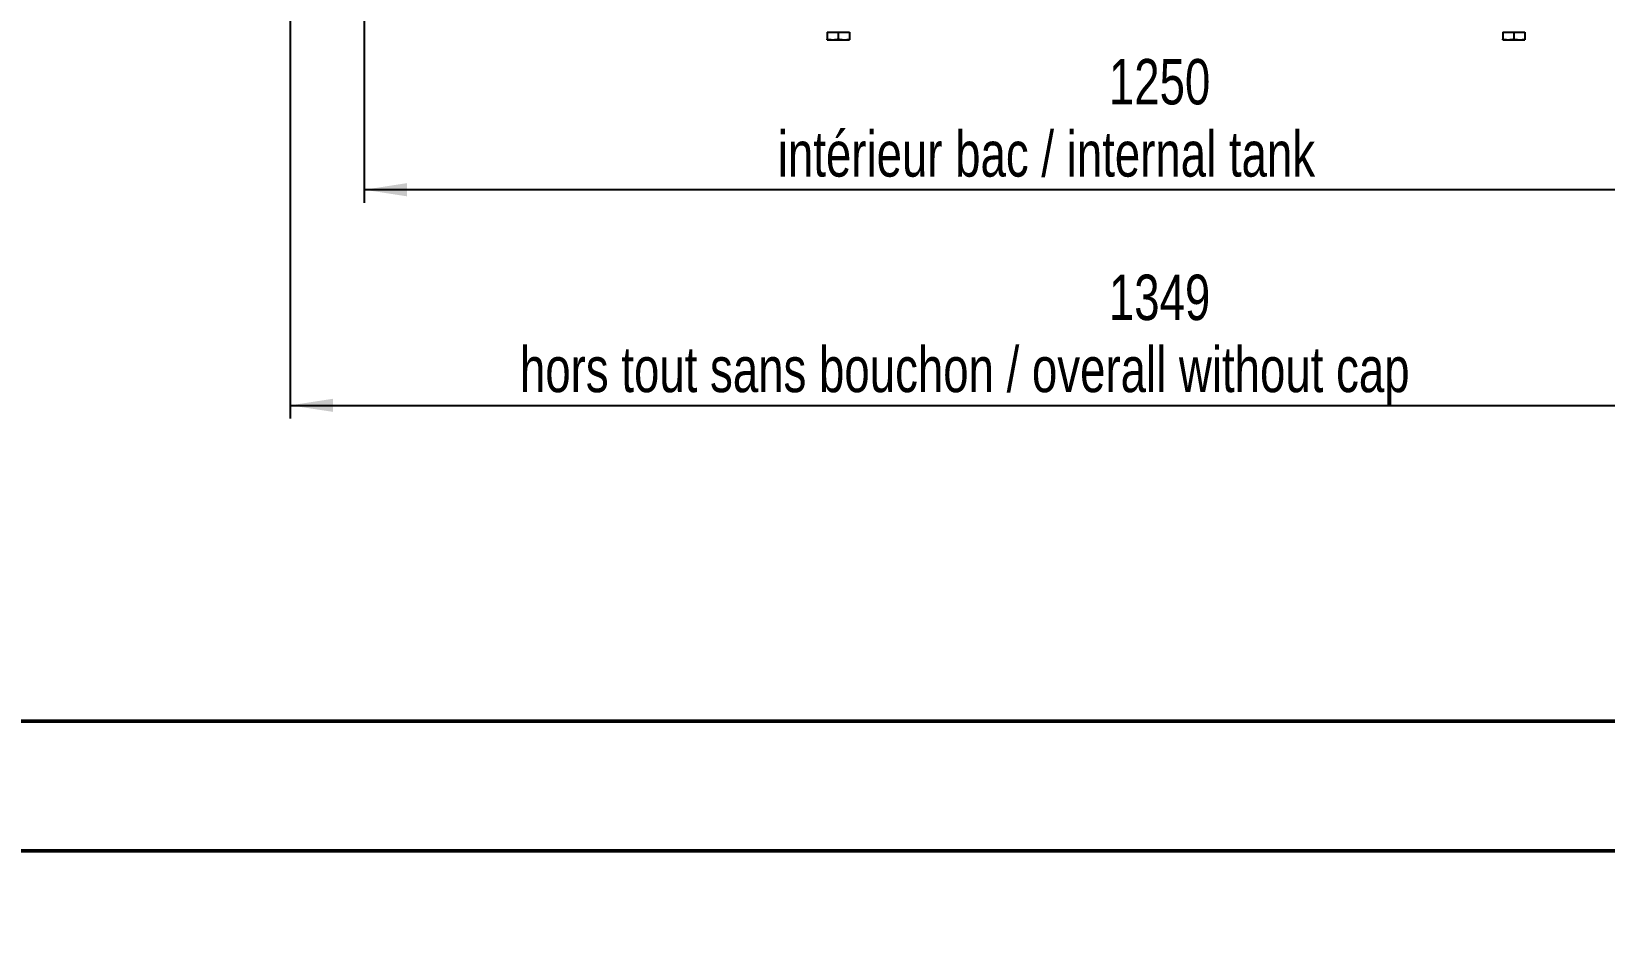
# Model space of a CAD drawing. Header units: millimetres. Extents: x -507 to 594, y -6 to 528.
# Drawn here: x 164.3 to 285.4, y -6.5 to 63.3 of the extents above; entities that cross this region are included whole.
import ezdxf

# ---------------------------------------------------------------- set-up
doc = ezdxf.new("R2010")
doc.units = ezdxf.units.MM
doc.layers.add('FORMAT', color=7, linetype='Continuous')
doc.styles.add('SLDTEXTSTYLE2', font='TXT', dxfattribs={"width": 0.75})
doc.dimstyles.new('SLDDIMSTYLE0', dxfattribs={"dimtxt": 3.5, "dimasz": 3.302, "dimexe": 0, "dimexo": 0.0625, "dimgap": 0.875, "dimtad": 1, "dimdec": 0, "dimlfac": 10, "dimrnd": 1e-09, "dimzin": 12, "dimdsep": 46, "dimtxsty": 'SLDTEXTSTYLE2', "dimsah": 1, "dimcen": 0.09, "dimadec": 0, "dimazin": 3, "dimtfac": 1, "dimtdec": 0, "dimtofl": 0, "dimtmove": 0, "dimatfit": 3, "dimfxl": 0, "dimfrac": 2, "dimtolj": 1, "dimtzin": 12, "dimarcsym": 0})
doc.dimstyles.new('SLDDIMSTYLE3', dxfattribs={"dimtxt": 3.5, "dimasz": 3.302, "dimexe": 0, "dimexo": 0.0625, "dimgap": 0.875, "dimtad": 1, "dimlfac": 10, "dimrnd": 1e-09, "dimzin": 12, "dimdsep": 46, "dimtxsty": 'SLDTEXTSTYLE2', "dimsah": 1, "dimcen": 0.09, "dimadec": 0, "dimazin": 3, "dimtfac": 1, "dimtofl": 0, "dimtmove": 0, "dimatfit": 3, "dimfxl": 0, "dimfrac": 2, "dimtolj": 1, "dimtzin": 12, "dimarcsym": 0})

# ---------------------------------------------------------------- blocks, each defined once
blk = doc.blocks.new('_D_4')
at = {"layer": 'FORMAT'}
for p, q in [((189.88, 67.38), (189.88, 50.14)), ((314.88, 67.38), (314.88, 50.14)), ((314.88, 51.14), (189.88, 51.14))]:
    blk.add_line(p, q, dxfattribs=at)
for points in [[(189.88, 51.14), (193.18, 50.63), (193.18, 51.65)], [(314.88, 51.14), (311.58, 51.65), (311.58, 50.63)]]:
    blk.add_solid(points, dxfattribs=at)
at = {"layer": 'FORMAT', "char_height": 3.5, "attachment_point": 1, "style": 'SLDTEXTSTYLE2'}
for s, insert in [('1250', (247.21, 61.21)), ('intérieur bac / internal tank', (221.72, 55.65))]:
    blk.add_mtext(s, dxfattribs=dict(at, insert=insert))
blk = doc.blocks.new('_D_5')
at = {"layer": 'FORMAT'}
for p, q in [((184.18, 90.14), (184.18, 33.53)), ((318.88, 67.38), (318.88, 33.53)), ((184.18, 34.53), (318.88, 34.53))]:
    blk.add_line(p, q, dxfattribs=at)
for points in [[(184.18, 34.53), (187.48, 34.03), (187.48, 35.04)], [(318.88, 34.53), (315.58, 35.04), (315.58, 34.03)]]:
    blk.add_solid(points, dxfattribs=at)
at = {"layer": 'FORMAT', "char_height": 3.5, "attachment_point": 1, "style": 'SLDTEXTSTYLE2'}
for s, insert in [('1349', (247.21, 44.6)), ('hors tout sans bouchon / overall without cap', (201.87, 39.05))]:
    blk.add_mtext(s, dxfattribs=dict(at, insert=insert))

msp = doc.modelspace()

# ---------------------------------------------------------------- linework, layer by layer
at = {"color": 7, "linetype": 'Continuous', "lineweight": 25}
for p, q in [((225.531, 63.2723), (225.531, 62.7401)), ((225.531, 63.2723), (226.381, 63.2723)), ((225.6495, 63.3323), (225.6495, 63.2723)), ((226.381, 63.2723), (226.381, 62.7401)), ((226.381, 63.2723), (227.231, 63.2723)), ((227.1125, 63.2723), (227.1125, 63.3323)), ((227.231, 63.2723), (227.231, 62.7401)), ((277.531, 63.2723), (277.531, 62.7401)), ((277.531, 63.2723), (278.381, 63.2723)), ((277.6495, 63.3323), (277.6495, 63.2723)), ((278.381, 63.2723), (278.381, 62.7401)), ((278.381, 63.2723), (279.231, 63.2723)), ((279.1125, 63.2723), (279.1125, 63.3323)), ((279.231, 63.2723), (279.231, 62.7401)), ((225.531, 62.6923), (225.956, 62.6923)), ((225.956, 62.6923), (226.806, 62.6923)), ((226.806, 62.6923), (227.231, 62.7401)), ((226.806, 62.6923), (227.231, 62.6923)), ((227.231, 62.7401), (227.231, 62.6923)), ((277.531, 62.6923), (277.956, 62.6923)), ((277.956, 62.6923), (278.806, 62.6923)), ((278.806, 62.6923), (279.231, 62.7401)), ((278.806, 62.6923), (279.231, 62.6923)), ((279.231, 62.7401), (279.231, 62.6923))]:
    msp.add_line(p, q, dxfattribs=at)
at = {"color": 7, "linetype": 'Continuous', "lineweight": 50}
for p, q in [((25.0788, 10.2148), (584.0788, 10.2148)), ((0.0788, 0.2148), (594.0788, 0.2148))]:
    msp.add_line(p, q, dxfattribs=at)
at = {"color": 7, "linetype": 'Continuous', "lineweight": 25}
for points, knots in [([(225.531, 62.7401), (225.5659, 62.7332), (225.6359, 62.7192), (225.7419, 62.7042), (225.8486, 62.6942), (225.9202, 62.6929), (225.956, 62.6923)], [0, 0, 0, 0, 0.24885833, 0.49808005, 0.74872337, 1, 1, 1, 1]), ([(225.531, 62.6923), (225.531, 62.6929), (225.531, 62.6941), (225.531, 62.7041), (225.531, 62.719), (225.531, 62.7331), (225.531, 62.7401)], [0, 0, 0, 0, 0.24858179, 0.49781119, 0.7486961, 1, 1, 1, 1]), ([(225.956, 62.6923), (225.9914, 62.6929), (226.0624, 62.6941), (226.1688, 62.7041), (226.2751, 62.719), (226.3457, 62.7331), (226.381, 62.7401)], [0, 0, 0, 0, 0.24858179, 0.49781119, 0.7486961, 1, 1, 1, 1]), ([(226.381, 62.7401), (226.4159, 62.7332), (226.4859, 62.7192), (226.5919, 62.7042), (226.6986, 62.6942), (226.7702, 62.6929), (226.806, 62.6923)], [0, 0, 0, 0, 0.24885833, 0.49808005, 0.74872337, 1, 1, 1, 1]), ([(277.531, 62.7401), (277.5659, 62.7332), (277.6359, 62.7192), (277.7419, 62.7042), (277.8486, 62.6942), (277.9202, 62.6929), (277.956, 62.6923)], [0, 0, 0, 0, 0.24885833, 0.49808005, 0.74872337, 1, 1, 1, 1]), ([(277.531, 62.6923), (277.531, 62.6929), (277.531, 62.6941), (277.531, 62.7041), (277.531, 62.719), (277.531, 62.7331), (277.531, 62.7401)], [0, 0, 0, 0, 0.24858179, 0.49781119, 0.7486961, 1, 1, 1, 1]), ([(277.956, 62.6923), (277.9914, 62.6929), (278.0624, 62.6941), (278.1688, 62.7041), (278.2751, 62.719), (278.3457, 62.7331), (278.381, 62.7401)], [0, 0, 0, 0, 0.24858179, 0.49781119, 0.7486961, 1, 1, 1, 1]), ([(278.381, 62.7401), (278.4159, 62.7332), (278.4859, 62.7192), (278.5919, 62.7042), (278.6986, 62.6942), (278.7702, 62.6929), (278.806, 62.6923)], [0, 0, 0, 0, 0.24885833, 0.49808005, 0.74872337, 1, 1, 1, 1])]:
    msp.add_open_spline(points, degree=3, knots=knots, dxfattribs=at)

# ---------------------------------------------------------------- dimensions: what is measured, and where the dimension line sits
at = {"layer": 'FORMAT'}
for base, p1, p2, text, dimstyle, picture, middle in [((318.881, 34.5349), (184.181, 91.1398), (318.881, 68.3823), '1349\\Phors tout sans bouchon / overall without cap', 'SLDDIMSTYLE3', '_D_5', (252.381, 34.5349)), ((189.881, 51.1422), (314.881, 68.3823), (189.881, 68.3823), '<>\\Pintérieur bac / internal tank', 'SLDDIMSTYLE0', '_D_4', (252.381, 51.1422))]:
    dim = msp.add_linear_dim(base=base, p1=p1, p2=p2, angle=0, text=text, dimstyle=dimstyle, dxfattribs=at)
    dim.commit()
    dim.dimension.update_dxf_attribs({"geometry": picture, "text_midpoint": middle, "dimtype": 160})

doc.saveas('drawing.dxf')
